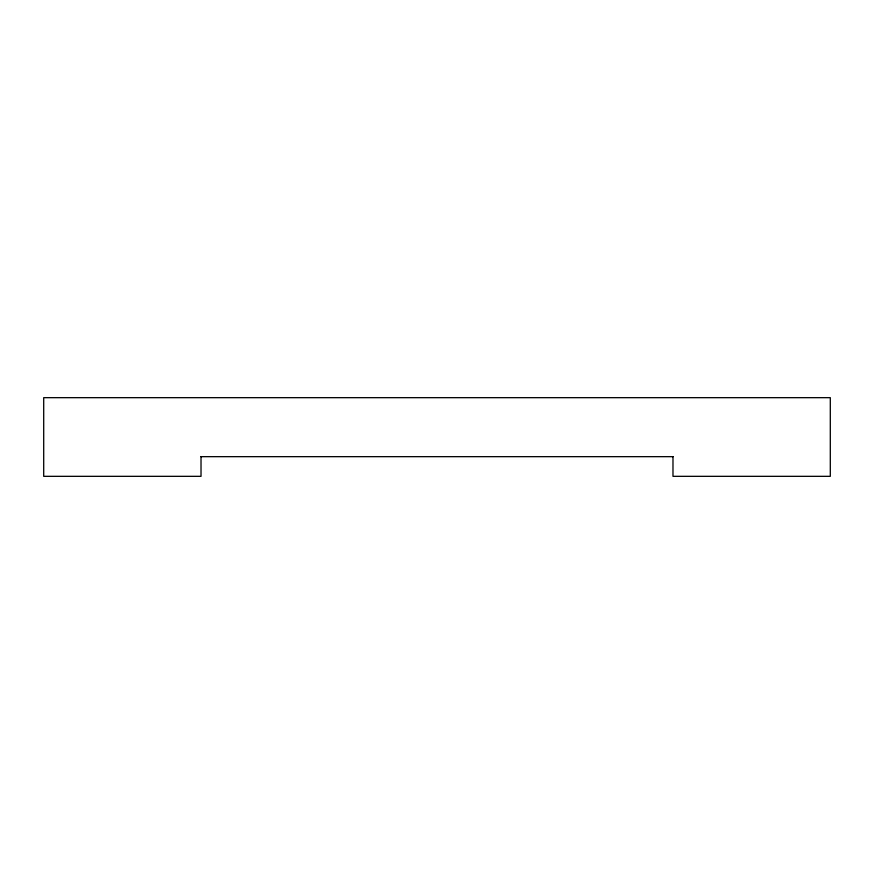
<?xml version="1.0" encoding="UTF-8"?>
<svg xmlns="http://www.w3.org/2000/svg" width="874" height="874" viewBox="0 0 874 874"><rect width="100%" height="100%" fill="white"/><g stroke="black" fill="none" stroke-linecap="round" stroke-linejoin="round"><path stroke-width="1.31" d="M200.944 456.665L673.056 456.665M672.98 456.665L672.98 476.33L830.3 476.33L830.3 397.67L43.7 397.67L43.7 476.33L201.02 476.33L201.02 456.665"/></g></svg>
